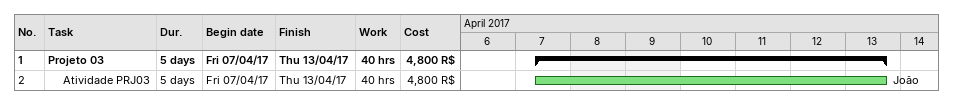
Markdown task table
| ID | Level | Task | Duration | Start | Finish | Resources | Work (h) | Cost (R$) |
|---|---|---|---|---|---|---|---|---|
| 1 | 1 | **Projeto 03** | 5d | 2017-04-07 | 2017-04-13 |  | 40 | 4800 |
| 2 | 2 | Atividade PRJ03 | 5d | 2017-04-07 | 2017-04-13 | João | 40 | 4800 |
